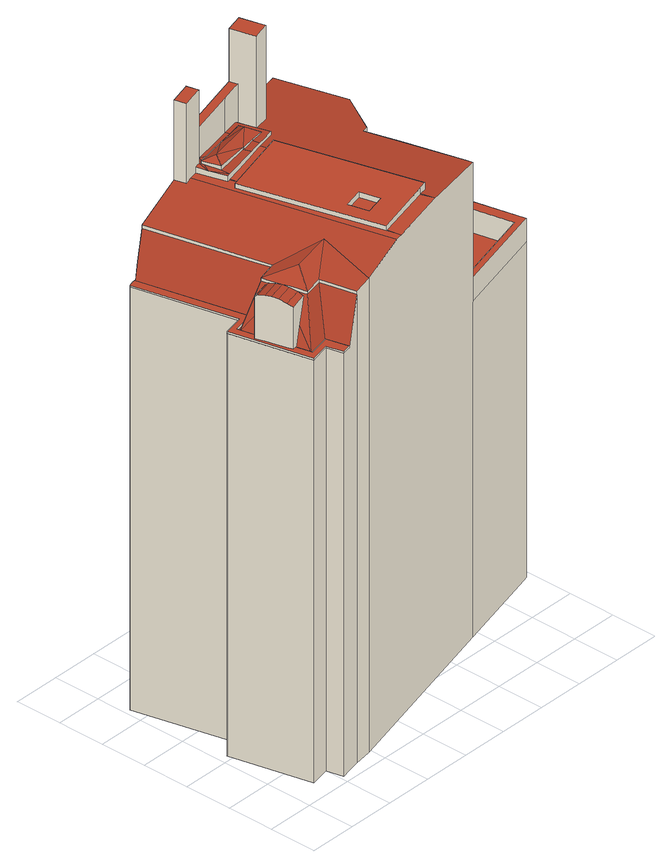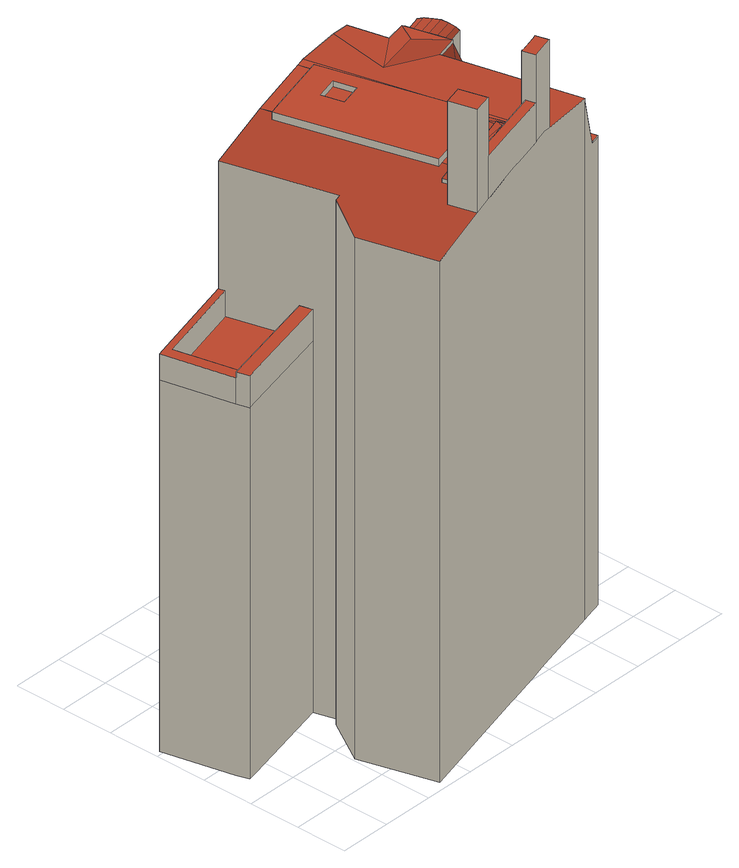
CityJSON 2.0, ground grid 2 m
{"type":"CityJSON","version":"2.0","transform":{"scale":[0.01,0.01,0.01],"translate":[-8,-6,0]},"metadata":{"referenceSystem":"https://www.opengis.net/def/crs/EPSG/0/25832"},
"CityObjects":{
"building1":{"type":"Building","attributes":{"Grundfläche 2D":108.24,"Grundhöhe NN":17.61,"_sourceDataset":"Hamburg LoD3.0-HH Area 1 (2023), tile 6433","_sourceUrl":"https://suche.transparenz.hamburg.de/dataset/3d-gebaeudemodell-lod3-0-hh-hamburg5","name":"Gabled townhouse","measuredHeight":24.26,"_assetSource":"Hamburg LoD3.0-HH Area 1 (2023), tile 6433","_license":"Datenlizenz Deutschland – Namensnennung – Version 2.0","_attribution":"Freie und Hansestadt Hamburg, Landesbetrieb Geoinformation und Vermessung"},"children":["building1-1","building1-2","building1-3","building1-4","building1-5","building1-6","building1-7","building1-8","building1-9"],"geometry":[{"type":"Solid","lod":"3","boundaries":[[[[0,1,2,3,4,5,6,7,8,9,10,11,12,13],[14,15,16,17]],[[18,19,20,21,22,23,24,25,26]],[[27,28,29,30,31]],[[29,32,33,30]],[[32,34,35,36,37,38,33]],[[37,39,40,41,42,43,44]],[[45,33,38,37,44,43,46]],[[42,47,48]],[[43,42,48]],[[47,49,50,51,52,48]],[[50,53,54]],[[50,54,51]],[[55,56,57,58,59,60,61,62,63,31,30,33,45,46,43,48,52]],[[64,65,66,67,68]],[[65,69,70,71,72,73,74,66]],[[75,76,77,78]],[[79,80,81,82,83,84,85,86,87,88,89]],[[90,91,92,93]],[[94,79,71,70,69,78,95,96,97,81]],[[79,94,81,80]],[[78,77,98]],[[95,78,98]],[[99,100,101,102,103,104,105,106,107,86,85,84,108,109,110,75,111,112,113]],[[75,110,114]],[[75,114,76]],[[66,74,115,116]],[[115,117,118,119,120,121,122,123,116]],[[123,67,66,116]],[[9,8,7,108,84,83,82,81,97,96,13,12,11,10]],[[13,96,95,0]],[[98,77,76,3,2,1,0,95]],[[3,76,114,4]],[[114,110,109,6,5,4]],[[6,109,108,7]],[[92,91,15,14]],[[93,92,14,17]],[[90,93,17,16]],[[91,90,16,15]],[[124,125,25,24,23,126]],[[127,128,18,26,25,125]],[[129,20,19,18,128,130]],[[131,132,133,134,135,136,57,56,55,52,51,54,53,137]],[[138,58,57,136]],[[139,59,58,138]],[[140,60,59,139]],[[141,61,60,140]],[[142,62,61,141]],[[143,27,31,63,62,142,144,145]],[[65,64,27,143,146]],[[147,112,111,75,78,69,65,146,126,23]],[[23,22,21,20,129,148,100,99,113,112,147]],[[149,101,100,148]],[[150,102,101,149]],[[151,103,102,150]],[[152,153,154,155,156,137,53,73,72,71,79,89,88,87,86,107,106,105,104,103,151]],[[49,47,74,73,53,50]],[[115,74,47,42]],[[40,39,37,36,35,34,32,123,122,121,120,119,118,117,115,42,41]],[[67,123,32,29]],[[28,27,64,68,67,29]],[[139,138,136,135,134,133,132,131,137,156,155,154,153,152,151,150,149,148,129,130,128,127,125,124,126,146,143,145,144,142,141,140]]]],"semantics":{"surfaces":[{"type":"RoofSurface"},{"type":"WallSurface"},{"type":"GroundSurface"}],"values":[[0,0,0,0,0,0,0,0,0,0,0,0,0,0,0,0,0,0,0,0,0,0,0,0,0,0,0,0,1,1,1,1,1,1,1,1,1,1,1,1,1,1,1,1,1,1,1,1,1,1,1,1,1,1,1,1,1,1,1,1,2]]}}]},
"building1-1":{"type":"BuildingInstallation","attributes":{"relationToConstruction":"outside","_sourceDataset":"Hamburg LoD3.0-HH Area 1 (2023), tile 6433","_sourceUrl":"https://suche.transparenz.hamburg.de/dataset/3d-gebaeudemodell-lod3-0-hh-hamburg5"},"parents":["building1"],"geometry":[{"type":"MultiSurface","lod":"3","boundaries":[[[157,158,159]],[[160,157,159]],[[158,161,159]],[[161,162,163,164,165,166]],[[159,161,166]],[[164,167,168,169,166,165]],[[168,170,160,166,169]],[[160,159,166]],[[171,172,173,174,168,167,164,175]],[[176,168,174]],[[170,168,176]],[[177,178,179,180,160,170,176,181]],[[182,160,180,183]],[[160,182,184]],[[185,186,187,157,160,184,188]],[[189,190,158,157,187]],[[191,192,193,161,158,190]],[[194,161,193,195]],[[196,197,163,162,161,194,198]],[[199,175,164,163,197,200]]],"semantics":{"surfaces":[{"type":"RoofSurface"},{"type":"WallSurface"}],"values":[0,0,0,0,0,0,0,0,1,1,1,1,1,1,1,1,1,1,1,1]}}]},
"building1-2":{"type":"BuildingInstallation","attributes":{"relationToConstruction":"outside","_sourceDataset":"Hamburg LoD3.0-HH Area 1 (2023), tile 6433","_sourceUrl":"https://suche.transparenz.hamburg.de/dataset/3d-gebaeudemodell-lod3-0-hh-hamburg5"},"parents":["building1"],"geometry":[{"type":"MultiSurface","lod":"3","boundaries":[[[201,202,203,204,205,206,207,208,209,210,211,212]],[[105,106,107,86,87,88,89,204,203,202,201,212]],[[213,214,215,216,206,205,217,218]],[[206,216,219,207]],[[207,219,220,221,222,223,224,211,210,209,208]]],"semantics":{"surfaces":[{"type":"RoofSurface"},{"type":"WallSurface"}],"values":[0,1,1,1,1]}}]},
"building1-3":{"type":"BuildingInstallation","attributes":{"relationToConstruction":"outside","_sourceDataset":"Hamburg LoD3.0-HH Area 1 (2023), tile 6433","_sourceUrl":"https://suche.transparenz.hamburg.de/dataset/3d-gebaeudemodell-lod3-0-hh-hamburg5"},"parents":["building1"],"geometry":[{"type":"MultiSurface","lod":"3","boundaries":[[[225,226,227,228,229]],[[227,20,21,228]],[[229,228,21,230,231,232]],[[26,18,225,229,232]],[[225,18,19,20,227,226]]],"semantics":{"surfaces":[{"type":"RoofSurface"},{"type":"WallSurface"}],"values":[0,1,1,1,1]}}]},
"building1-4":{"type":"BuildingInstallation","attributes":{"relationToConstruction":"outside","_sourceDataset":"Hamburg LoD3.0-HH Area 1 (2023), tile 6433","_sourceUrl":"https://suche.transparenz.hamburg.de/dataset/3d-gebaeudemodell-lod3-0-hh-hamburg5"},"parents":["building1"],"geometry":[{"type":"MultiSurface","lod":"3","boundaries":[[[231,233,234,147,235,236,232]],[[231,230,237,233]],[[233,237,22,234]],[[234,22,23,147]],[[147,23,24,25,236,235]],[[236,25,26,232]]],"semantics":{"surfaces":[{"type":"RoofSurface"},{"type":"WallSurface"}],"values":[0,1,1,1,1,1]}}]},
"building1-5":{"type":"BuildingInstallation","attributes":{"relationToConstruction":"outside","_sourceDataset":"Hamburg LoD3.0-HH Area 1 (2023), tile 6433","_sourceUrl":"https://suche.transparenz.hamburg.de/dataset/3d-gebaeudemodell-lod3-0-hh-hamburg5"},"parents":["building1"],"geometry":[{"type":"MultiSurface","lod":"3","boundaries":[[[238,239,240,241,242,243,244,245,246,247,248,249,250,251,252,253,254,255,256,257,258,259]],[[254,58,59,255]],[[260,238,259,63]],[[238,260,261,239]],[[262,263,241,240,239,261]],[[248,264,265,249]],[[55,251,250,266]],[[251,55,56,57,253,252]],[[253,57,58,254]],[[255,59,60,256]],[[256,60,61,257]],[[257,61,62,258]],[[258,62,63,259]],[[249,265,266,250]]],"semantics":{"surfaces":[{"type":"RoofSurface"},{"type":"WallSurface"}],"values":[0,1,1,1,1,1,1,1,1,1,1,1,1,1]}}]},
"building1-6":{"type":"BuildingInstallation","attributes":{"relationToConstruction":"outside","_sourceDataset":"Hamburg LoD3.0-HH Area 1 (2023), tile 6433","_sourceUrl":"https://suche.transparenz.hamburg.de/dataset/3d-gebaeudemodell-lod3-0-hh-hamburg5"},"parents":["building1"],"geometry":[{"type":"MultiSurface","lod":"3","boundaries":[[[267,268,269,270,271,40,272,273]],[[274,275,40,271]],[[275,274,276,119]],[[119,276,277,278]],[[279,35,278,277]],[[280,281,35,279,282,283]],[[37,39,40,275,119,278,35,36]],[[267,273,272,284,44,46,264,248,247,270,269,268]],[[270,247,246,245,244,243,242,282,279,277,276,274,271]],[[283,282,242,241,263,45,38,281,280]]],"semantics":{"surfaces":[{"type":"RoofSurface"},{"type":"WallSurface"}],"values":[0,0,0,0,0,0,1,1,1,1]}}]},
"building1-7":{"type":"BuildingInstallation","attributes":{"relationToConstruction":"outside","_sourceDataset":"Hamburg LoD3.0-HH Area 1 (2023), tile 6433","_sourceUrl":"https://suche.transparenz.hamburg.de/dataset/3d-gebaeudemodell-lod3-0-hh-hamburg5"},"parents":["building1"],"geometry":[{"type":"MultiSurface","lod":"3","boundaries":[[[285,286,287,288,289]],[[290,288,287,212,211,224]],[[288,290,291,292,285,289]],[[285,292,104,286]],[[104,105,212,287,286]]],"semantics":{"surfaces":[{"type":"RoofSurface"},{"type":"WallSurface"}],"values":[0,1,1,1,1]}}]},
"building1-8":{"type":"BuildingInstallation","attributes":{"relationToConstruction":"outside","_sourceDataset":"Hamburg LoD3.0-HH Area 1 (2023), tile 6433","_sourceUrl":"https://suche.transparenz.hamburg.de/dataset/3d-gebaeudemodell-lod3-0-hh-hamburg5"},"parents":["building1"],"geometry":[{"type":"MultiSurface","lod":"3","boundaries":[[[293,294,295,296,297,298,299,300,301,302,303,304]],[[305,296,295,294,72,306]],[[298,297,296,305,307,308,70,309,310,311,312,313,314,302,301,300,299]],[[205,204,303,302,314,217]],[[303,204,89,79,71,72,294,293,304]]],"semantics":{"surfaces":[{"type":"RoofSurface"},{"type":"WallSurface"}],"values":[0,1,1,1,1]}}]},
"building1-9":{"type":"BuildingInstallation","attributes":{"relationToConstruction":"outside","_sourceDataset":"Hamburg LoD3.0-HH Area 1 (2023), tile 6433","_sourceUrl":"https://suche.transparenz.hamburg.de/dataset/3d-gebaeudemodell-lod3-0-hh-hamburg5"},"parents":["building1"],"geometry":[{"type":"MultiSurface","lod":"3","boundaries":[[[315,316,317,318]],[[188,218,186,185]],[[190,315,319,193,192,191]],[[189,316,315,190]],[[187,186,218,314,316,189]],[[312,311,310,316,314,313]],[[214,213,218,188,184,182,183,180,179,178,216,215]],[[319,195,193]],[[320,197,196,198,194,195,319,321]],[[322,323,324,325,221,220,219,177,181,176,174,173,172,171,175,199,200,197,320]],[[219,216,178,177]],[[218,217,314]],[[316,310,309,326,317]],[[80,327,328,85,329,323,322,320,321,319,315,318,317,326,94]],[[325,324,323,329,222,221]]],"semantics":{"surfaces":[{"type":"RoofSurface"},{"type":"WallSurface"}],"values":[0,0,0,0,0,0,0,0,0,0,0,0,1,1,1]}}]}
},
"vertices":[
[617,188,2070],[619,189,2070],[620,189,2070],[870,257,2070],[871,258,2070],[876,259,2070],[908,268,2070],[752,842,2070],[732,837,2070],[687,825,2070],[672,821,2070],[498,773,2070],[494,772,2070],[460,763,2070],[626,380,2070],[711,402,2070],[732,318,2070],[647,296,2070],[1500,703,1428],[1460,693,1428],[1085,602,1428],[1098,556,1428],[1166,300,1428],[1172,276,1428],[1555,378,1428],[1574,383,1428],[1512,656,1428],[311,55,1994],[290,147,1994],[277,204,1994],[240,142,1799],[263,44,1799],[196,186,1994],[145,121,1799],[192,198,1994],[186,221,1995],[178,254,1994],[170,281,1994],[156,188,1881],[163,307,1994],[157,332,1995],[153,345,1994],[149,363,1994],[81,400,1799],[127,338,1901],[131,182,1799],[97,330,1799],[238,387,1994],[175,420,1799],[224,443,1994],[116,894,1994],[85,888,1872],[67,883,1799],[116,896,1994],[91,890,1897],[60,881,1799],[48,878,1799],[26,872,1799],[125,443,1799],[38,423,1799],[116,82,1799],[202,102,1799],[218,33,1799],[257,42,1799],[311,55,2006],[388,67,2017],[445,331,2036],[277,204,2006],[290,147,2006],[598,123,2051],[400,921,2051],[388,970,2051],[359,962,2046],[116,896,2006],[238,387,2006],[890,201,2044],[870,257,2044],[620,189,2050],[632,132,2050],[448,987,2050],[490,813,2050],[498,773,2050],[672,821,2045],[687,825,2045],[732,837,2044],[722,880,2044],[680,1050,2044],[619,1033,2045],[599,1028,2046],[453,988,2049],[732,318,2047],[711,402,2047],[626,380,2049],[647,296,2049],[486,812,2050],[617,188,2050],[460,763,2051],[494,772,2050],[619,189,2050],[1098,556,2020],[1060,694,2020],[1086,701,2018],[1191,876,2006],[1111,1167,2006],[852,1096,2029],[778,1076,2035],[765,1073,2036],[740,1066,2038],[752,842,2042],[908,268,2041],[876,259,2044],[924,210,2041],[1172,276,2019],[1166,300,2019],[871,258,2044],[149,363,2006],[268,289,2036],[153,345,2006],[163,307,2006],[170,281,2006],[178,254,2006],[186,221,2006],[192,198,2006],[196,186,2006],[1555,378,0],[1574,383,0],[1172,276,0],[1512,656,0],[1500,703,0],[1085,602,0],[1460,693,0],[91,890,0],[85,888,0],[67,883,0],[60,881,0],[48,878,0],[26,872,0],[116,896,0],[125,443,0],[38,423,0],[116,82,0],[202,102,0],[218,33,0],[311,55,0],[257,42,0],[263,44,0],[388,67,0],[1172,276,1529],[1060,694,0],[1086,701,0],[1191,876,0],[1111,1167,0],[619,1033,0],[599,1028,0],[453,988,0],[448,987,0],[388,970,0],
[470,932,2083],[489,852,2088],[514,899,2104],[619,973,2068],[647,891,2070],[664,895,2068],[715,908,2062],[779,923,2055],[774,927,2058],[730,959,2085],[766,968,2055],[755,1010,2055],[750,999,2061],[693,993,2061],[772,947,2052],[766,968,2053],[762,985,2053],[755,1010,2053],[779,923,2052],[722,1001,2055],[694,994,2057],[693,993,2057],[686,991,2058],[637,978,2061],[697,994,2057],[619,973,2062],[634,977,2061],[616,972,2063],[496,939,2071],[481,935,2072],[470,932,2073],[523,946,2070],[473,920,2072],[489,852,2072],[492,853,2072],[620,885,2063],[646,891,2062],[652,892,2061],[647,891,2062],[677,898,2059],[715,908,2057],[664,895,2060],[757,918,2054],[729,912,2056],
[740,1066,2201],[619,1033,2201],[599,1028,2201],[453,988,2201],[463,954,2201],[688,1015,2201],[689,1015,2201],[766,1036,2201],[769,1037,2201],[775,1038,2201],[787,1042,2201],[778,1076,2201],[608,993,2063],[611,994,2063],[630,999,2061],[688,1015,2057],[463,954,2074],[497,963,2071],[689,1015,2057],[766,1036,2051],[769,1037,2051],[769,1037,2037],[775,1038,2036],[787,1042,2035],
[1500,703,1552],[1460,693,1552],[1085,602,1552],[1098,556,1552],[1512,656,1552],[1471,647,1428],[1471,647,1529],[1512,656,1529],
[1527,397,1529],[1166,300,1529],[1555,378,1529],[1574,383,1529],[1527,397,1428],
[235,134,1807],[143,113,1807],[129,171,1807],[127,180,1807],[111,176,1807],[104,199,1807],[88,259,1807],[82,285,1807],[75,310,1807],[71,323,1807],[91,329,1807],[73,408,1807],[164,429,1807],[60,881,1807],[48,878,1807],[26,872,1807],[125,443,1807],[38,423,1807],[116,82,1807],[202,102,1807],[218,33,1807],[257,42,1807],[235,134,1799],[143,113,1799],[129,171,1799],[127,180,1799],[91,329,1799],[73,408,1799],[164,429,1799],
[127,338,1984],[97,330,1984],[91,329,1984],[71,323,1984],[75,310,1995],[150,344,1984],[145,343,1984],[82,285,2002],[163,307,2002],[88,259,2006],[96,232,2002],[178,254,2002],[104,199,1995],[131,182,1984],[189,197,1984],[111,176,1984],[127,180,1984],[145,343,1964],
[880,992,2426],[852,1096,2426],[778,1076,2426],[806,972,2426],[818,975,2426],[806,972,2035],[818,975,2034],[880,992,2028],
[388,970,2385],[359,962,2385],[371,917,2385],[372,913,2385],[389,918,2385],[392,919,2385],[458,937,2385],[461,937,2385],[464,938,2385],[467,939,2385],[453,988,2385],[448,987,2385],[372,913,2047],[371,917,2046],[389,918,2049],[392,919,2050],[438,931,2050],[438,931,2074],[458,937,2074],[461,937,2074],[464,938,2074],[467,939,2074],
[490,813,2072],[452,881,2074],[473,808,2074],[486,812,2073],[658,861,2061],[722,880,2057],[673,866,2060],[740,885,2056],[807,904,2051],[787,975,2051],[771,1030,2051],[473,808,2050],[658,861,2045],[673,866,2045],[807,904,2036]
]}
